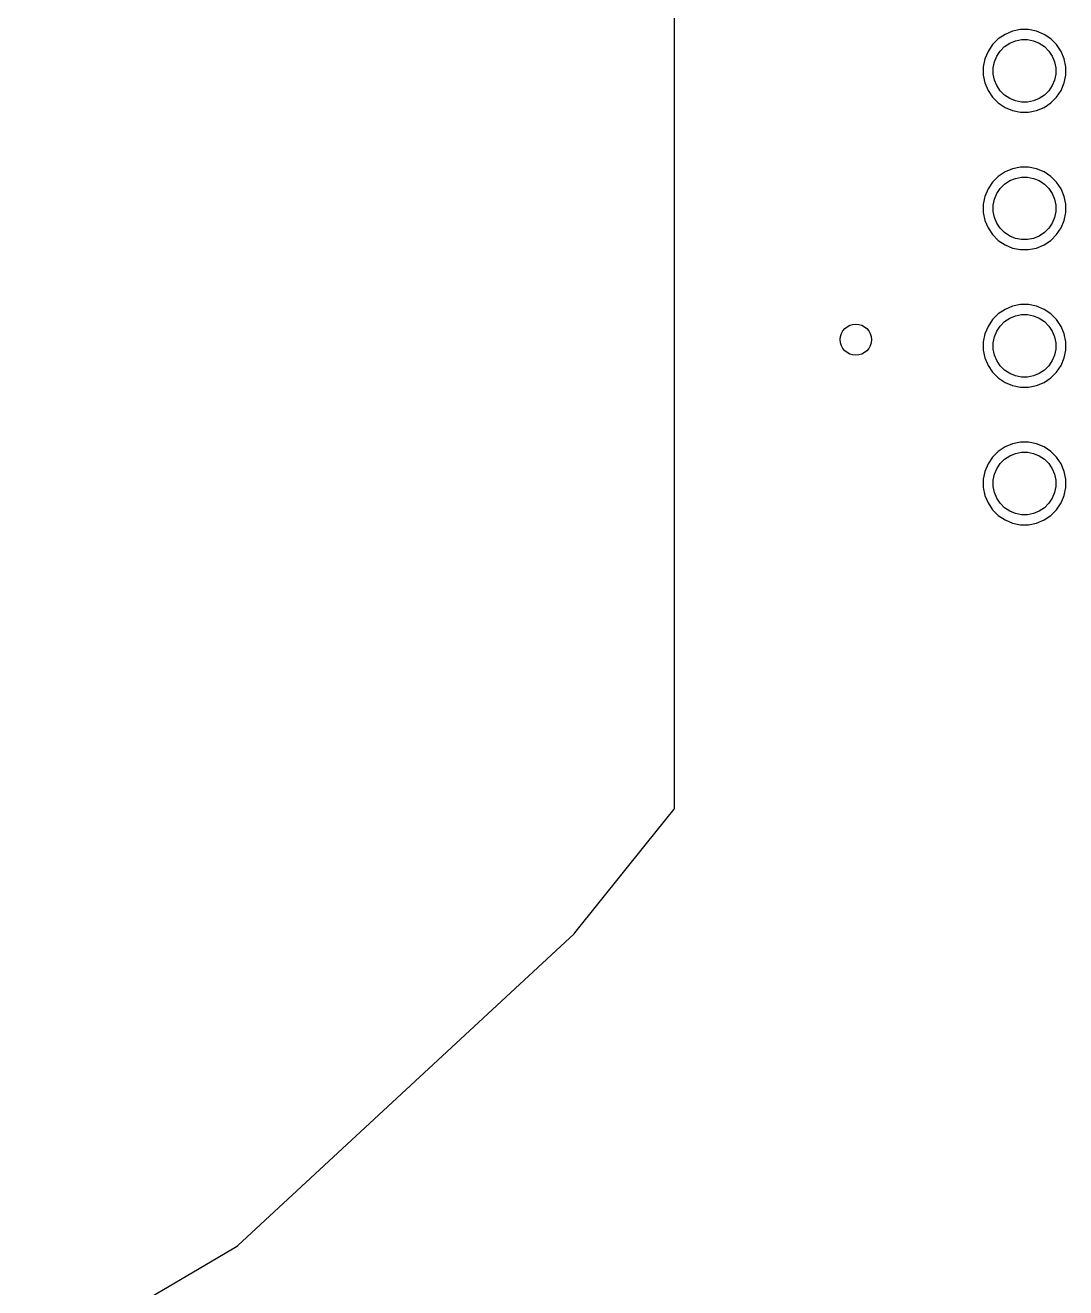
# Model space of a CAD drawing. Extents: x 115.8 to 161.5, y -138.1 to -92.4.
# Drawn here: x 143.3 to 151.63, y -124.63 to -114.53 of the extents above; entities that cross this region are included whole.
import ezdxf

# ---------------------------------------------------------------- set-up
doc = ezdxf.new("R2010")
doc.units = 0
doc.layers.add('BLACK', color=7, linetype='CONTINUOUS')

msp = doc.modelspace()

# ---------------------------------------------------------------- linework, layer by layer
at = {"layer": 'BLACK', "linetype": 'CONTINUOUS'}
for p, q in [((148.5, -120.791), (148.5, -109.747)), ((151.144, -114.608), (151.09, -114.644)), ((151.204, -114.583), (151.144, -114.608)), ((151.267, -114.57), (151.204, -114.583)), ((151.333, -114.57), (151.267, -114.57)), ((151.396, -114.583), (151.333, -114.57)), ((151.456, -114.608), (151.396, -114.583)), ((151.51, -114.644), (151.456, -114.608)), ((151.044, -114.69), (151.008, -114.744)), ((151.09, -114.644), (151.044, -114.69)), ((151.106, -114.741), (151.141, -114.706)), ((151.141, -114.706), (151.182, -114.678)), ((151.182, -114.678), (151.227, -114.66)), ((151.227, -114.66), (151.275, -114.65)), ((151.275, -114.65), (151.325, -114.65)), ((151.325, -114.65), (151.373, -114.66)), ((151.373, -114.66), (151.418, -114.678)), ((151.418, -114.678), (151.459, -114.706)), ((151.459, -114.706), (151.494, -114.741)), ((151.556, -114.69), (151.51, -114.644)), ((151.592, -114.744), (151.556, -114.69)), ((150.983, -114.804), (150.97, -114.867)), ((151.008, -114.744), (150.983, -114.804)), ((151.06, -114.827), (151.078, -114.782)), ((151.078, -114.782), (151.106, -114.741)), ((151.494, -114.741), (151.522, -114.782)), ((151.522, -114.782), (151.54, -114.827)), ((151.617, -114.804), (151.592, -114.744)), ((151.63, -114.867), (151.617, -114.804)), ((150.97, -114.867), (150.97, -114.933)), ((151.05, -114.875), (151.06, -114.827)), ((151.05, -114.925), (151.05, -114.875)), ((151.06, -114.973), (151.05, -114.925)), ((151.54, -114.827), (151.55, -114.875)), ((151.55, -114.925), (151.54, -114.973)), ((151.55, -114.875), (151.55, -114.925)), ((151.63, -114.933), (151.63, -114.867)), ((150.97, -114.933), (150.983, -114.996)), ((150.983, -114.996), (151.008, -115.056)), ((151.078, -115.018), (151.06, -114.973)), ((151.106, -115.059), (151.078, -115.018)), ((151.522, -115.018), (151.494, -115.059)), ((151.54, -114.973), (151.522, -115.018)), ((151.592, -115.056), (151.617, -114.996)), ((151.617, -114.996), (151.63, -114.933)), ((151.008, -115.056), (151.044, -115.11)), ((151.044, -115.11), (151.09, -115.156)), ((151.141, -115.094), (151.106, -115.059)), ((151.182, -115.122), (151.141, -115.094)), ((151.227, -115.14), (151.182, -115.122)), ((151.418, -115.122), (151.373, -115.14)), ((151.459, -115.094), (151.418, -115.122)), ((151.494, -115.059), (151.459, -115.094)), ((151.51, -115.156), (151.556, -115.11)), ((151.556, -115.11), (151.592, -115.056)), ((151.09, -115.156), (151.144, -115.192)), ((151.144, -115.192), (151.204, -115.217)), ((151.204, -115.217), (151.267, -115.23)), ((151.275, -115.15), (151.227, -115.14)), ((151.325, -115.15), (151.275, -115.15)), ((151.373, -115.14), (151.325, -115.15)), ((151.333, -115.23), (151.396, -115.217)), ((151.396, -115.217), (151.456, -115.192)), ((151.456, -115.192), (151.51, -115.156)), ((151.267, -115.23), (151.333, -115.23)), ((151.144, -115.708), (151.09, -115.744)), ((151.204, -115.683), (151.144, -115.708)), ((151.267, -115.67), (151.204, -115.683)), ((151.333, -115.67), (151.267, -115.67)), ((151.396, -115.683), (151.333, -115.67)), ((151.456, -115.708), (151.396, -115.683)), ((151.51, -115.744), (151.456, -115.708)), ((151.044, -115.79), (151.008, -115.844)), ((151.09, -115.744), (151.044, -115.79)), ((151.106, -115.841), (151.141, -115.806)), ((151.141, -115.806), (151.182, -115.778)), ((151.182, -115.778), (151.227, -115.76)), ((151.227, -115.76), (151.275, -115.75)), ((151.275, -115.75), (151.325, -115.75)), ((151.325, -115.75), (151.373, -115.76)), ((151.373, -115.76), (151.418, -115.778)), ((151.418, -115.778), (151.459, -115.806)), ((151.459, -115.806), (151.494, -115.841)), ((151.556, -115.79), (151.51, -115.744)), ((151.592, -115.844), (151.556, -115.79)), ((150.983, -115.904), (150.97, -115.967)), ((151.008, -115.844), (150.983, -115.904)), ((151.05, -115.975), (151.06, -115.927)), ((151.06, -115.927), (151.078, -115.882)), ((151.078, -115.882), (151.106, -115.841)), ((151.494, -115.841), (151.522, -115.882)), ((151.522, -115.882), (151.54, -115.927)), ((151.54, -115.927), (151.55, -115.975)), ((151.617, -115.904), (151.592, -115.844)), ((151.63, -115.967), (151.617, -115.904)), ((150.97, -115.967), (150.97, -116.033)), ((150.97, -116.033), (150.983, -116.096)), ((151.05, -116.025), (151.05, -115.975)), ((151.06, -116.073), (151.05, -116.025)), ((151.55, -116.025), (151.54, -116.073)), ((151.55, -115.975), (151.55, -116.025)), ((151.617, -116.096), (151.63, -116.033)), ((151.63, -116.033), (151.63, -115.967)), ((150.983, -116.096), (151.008, -116.156)), ((151.078, -116.118), (151.06, -116.073)), ((151.106, -116.159), (151.078, -116.118)), ((151.522, -116.118), (151.494, -116.159)), ((151.54, -116.073), (151.522, -116.118)), ((151.592, -116.156), (151.617, -116.096)), ((151.008, -116.156), (151.044, -116.21)), ((151.044, -116.21), (151.09, -116.256)), ((151.141, -116.194), (151.106, -116.159)), ((151.182, -116.222), (151.141, -116.194)), ((151.227, -116.24), (151.182, -116.222)), ((151.418, -116.222), (151.373, -116.24)), ((151.459, -116.194), (151.418, -116.222)), ((151.494, -116.159), (151.459, -116.194)), ((151.51, -116.256), (151.556, -116.21)), ((151.556, -116.21), (151.592, -116.156)), ((151.09, -116.256), (151.144, -116.292)), ((151.144, -116.292), (151.204, -116.317)), ((151.204, -116.317), (151.267, -116.33)), ((151.275, -116.25), (151.227, -116.24)), ((151.267, -116.33), (151.333, -116.33)), ((151.325, -116.25), (151.275, -116.25)), ((151.373, -116.24), (151.325, -116.25)), ((151.333, -116.33), (151.396, -116.317)), ((151.396, -116.317), (151.456, -116.292)), ((151.456, -116.292), (151.51, -116.256)), ((151.09, -116.844), (151.044, -116.89)), ((151.144, -116.808), (151.09, -116.844)), ((151.204, -116.783), (151.144, -116.808)), ((151.267, -116.77), (151.204, -116.783)), ((151.333, -116.77), (151.267, -116.77)), ((151.396, -116.783), (151.333, -116.77)), ((151.456, -116.808), (151.396, -116.783)), ((151.51, -116.844), (151.456, -116.808)), ((151.556, -116.89), (151.51, -116.844)), ((151.008, -116.944), (150.983, -117.004)), ((151.044, -116.89), (151.008, -116.944)), ((151.078, -116.982), (151.106, -116.941)), ((151.106, -116.941), (151.141, -116.906)), ((151.141, -116.906), (151.182, -116.878)), ((151.182, -116.878), (151.227, -116.86)), ((151.227, -116.86), (151.275, -116.85)), ((151.275, -116.85), (151.325, -116.85)), ((151.325, -116.85), (151.373, -116.86)), ((151.373, -116.86), (151.418, -116.878)), ((151.418, -116.878), (151.459, -116.906)), ((151.459, -116.906), (151.494, -116.941)), ((151.494, -116.941), (151.522, -116.982)), ((151.592, -116.944), (151.556, -116.89)), ((151.617, -117.004), (151.592, -116.944)), ((150.983, -117.004), (150.97, -117.067)), ((151.05, -117.075), (151.06, -117.027)), ((151.06, -117.027), (151.078, -116.982)), ((151.522, -116.982), (151.54, -117.027)), ((151.54, -117.027), (151.55, -117.075)), ((151.63, -117.067), (151.617, -117.004)), ((150.97, -117.067), (150.97, -117.133)), ((150.97, -117.133), (150.983, -117.196)), ((151.05, -117.125), (151.05, -117.075)), ((151.06, -117.173), (151.05, -117.125)), ((151.55, -117.125), (151.54, -117.173)), ((151.55, -117.075), (151.55, -117.125)), ((151.617, -117.196), (151.63, -117.133)), ((151.63, -117.133), (151.63, -117.067)), ((150.983, -117.196), (151.008, -117.256)), ((151.078, -117.218), (151.06, -117.173)), ((151.106, -117.259), (151.078, -117.218)), ((151.522, -117.218), (151.494, -117.259)), ((151.54, -117.173), (151.522, -117.218)), ((151.592, -117.256), (151.617, -117.196)), ((151.008, -117.256), (151.044, -117.31)), ((151.044, -117.31), (151.09, -117.356)), ((151.141, -117.294), (151.106, -117.259)), ((151.182, -117.322), (151.141, -117.294)), ((151.227, -117.34), (151.182, -117.322)), ((151.275, -117.35), (151.227, -117.34)), ((151.325, -117.35), (151.275, -117.35)), ((151.373, -117.34), (151.325, -117.35)), ((151.418, -117.322), (151.373, -117.34)), ((151.459, -117.294), (151.418, -117.322)), ((151.494, -117.259), (151.459, -117.294)), ((151.51, -117.356), (151.556, -117.31)), ((151.556, -117.31), (151.592, -117.256)), ((151.09, -117.356), (151.144, -117.392)), ((151.144, -117.392), (151.204, -117.417)), ((151.204, -117.417), (151.267, -117.43)), ((151.267, -117.43), (151.333, -117.43)), ((151.333, -117.43), (151.396, -117.417)), ((151.396, -117.417), (151.456, -117.392)), ((151.456, -117.392), (151.51, -117.356)), ((151.09, -117.944), (151.044, -117.99)), ((151.144, -117.908), (151.09, -117.944)), ((151.204, -117.883), (151.144, -117.908)), ((151.267, -117.87), (151.204, -117.883)), ((151.227, -117.96), (151.275, -117.95)), ((151.333, -117.87), (151.267, -117.87)), ((151.275, -117.95), (151.325, -117.95)), ((151.325, -117.95), (151.373, -117.96)), ((151.396, -117.883), (151.333, -117.87)), ((151.456, -117.908), (151.396, -117.883)), ((151.51, -117.944), (151.456, -117.908)), ((151.556, -117.99), (151.51, -117.944)), ((151.008, -118.044), (150.983, -118.104)), ((151.044, -117.99), (151.008, -118.044)), ((151.078, -118.082), (151.106, -118.041)), ((151.106, -118.041), (151.141, -118.006)), ((151.141, -118.006), (151.182, -117.978)), ((151.182, -117.978), (151.227, -117.96)), ((151.373, -117.96), (151.418, -117.978)), ((151.418, -117.978), (151.459, -118.006)), ((151.459, -118.006), (151.494, -118.041)), ((151.494, -118.041), (151.522, -118.082)), ((151.592, -118.044), (151.556, -117.99)), ((151.617, -118.104), (151.592, -118.044)), ((150.983, -118.104), (150.97, -118.167)), ((151.05, -118.175), (151.06, -118.127)), ((151.06, -118.127), (151.078, -118.082)), ((151.522, -118.082), (151.54, -118.127)), ((151.54, -118.127), (151.55, -118.175)), ((151.63, -118.167), (151.617, -118.104)), ((150.97, -118.167), (150.97, -118.233)), ((150.97, -118.233), (150.983, -118.296)), ((151.05, -118.225), (151.05, -118.175)), ((151.06, -118.273), (151.05, -118.225)), ((151.55, -118.225), (151.54, -118.273)), ((151.55, -118.175), (151.55, -118.225)), ((151.617, -118.296), (151.63, -118.233)), ((151.63, -118.233), (151.63, -118.167)), ((150.983, -118.296), (151.008, -118.356)), ((151.008, -118.356), (151.044, -118.41)), ((151.078, -118.318), (151.06, -118.273)), ((151.106, -118.359), (151.078, -118.318)), ((151.141, -118.394), (151.106, -118.359)), ((151.494, -118.359), (151.459, -118.394)), ((151.522, -118.318), (151.494, -118.359)), ((151.54, -118.273), (151.522, -118.318)), ((151.556, -118.41), (151.592, -118.356)), ((151.592, -118.356), (151.617, -118.296)), ((151.044, -118.41), (151.09, -118.456)), ((151.09, -118.456), (151.144, -118.492)), ((151.182, -118.422), (151.141, -118.394)), ((151.227, -118.44), (151.182, -118.422)), ((151.275, -118.45), (151.227, -118.44)), ((151.325, -118.45), (151.275, -118.45)), ((151.373, -118.44), (151.325, -118.45)), ((151.418, -118.422), (151.373, -118.44)), ((151.459, -118.394), (151.418, -118.422)), ((151.456, -118.492), (151.51, -118.456)), ((151.51, -118.456), (151.556, -118.41)), ((151.144, -118.492), (151.204, -118.517)), ((151.204, -118.517), (151.267, -118.53)), ((151.267, -118.53), (151.333, -118.53)), ((151.333, -118.53), (151.396, -118.517)), ((151.396, -118.517), (151.456, -118.492)), ((148.276, -121.08), (148.496, -120.805)), ((148.496, -120.805), (148.499, -120.801)), ((148.499, -120.801), (148.5, -120.791)), ((147.703, -121.796), (148.276, -121.081)), ((148.276, -121.081), (148.276, -121.08)), ((145.005, -124.295), (147.697, -121.803)), ((147.697, -121.803), (147.703, -121.796)), ((143.304, -125.298), (144.994, -124.303)), ((144.994, -124.303), (145.005, -124.295))]:
    msp.add_line(p, q, dxfattribs=at)
at = {"layer": 'BLACK'}
msp.add_circle((149.95, -117.05), 0.125, dxfattribs=at)

doc.saveas('drawing.dxf')
